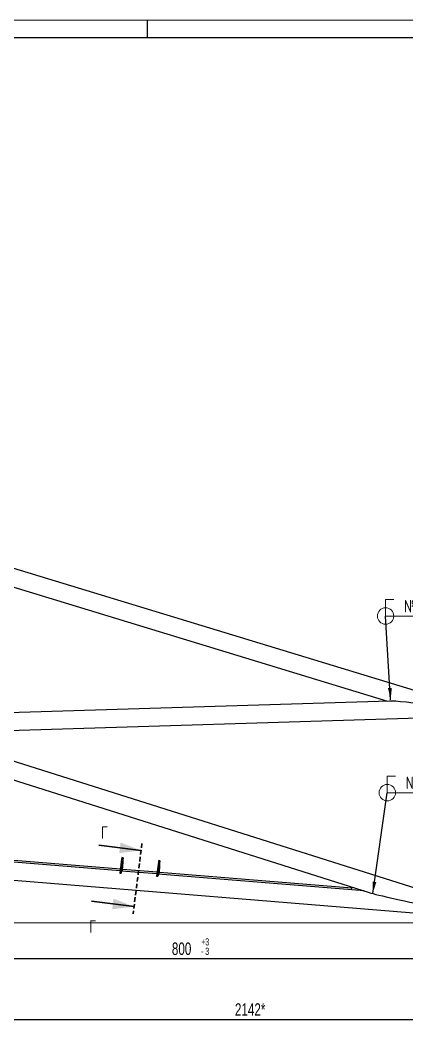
# Model space of a CAD drawing. Header units: millimetres. Extents: x -1160 to 841, y -1082 to 594.
# Drawn here: x 384.8 to 493.5, y 312.6 to 594 of the extents above; entities that cross this region are included whole.
import ezdxf

# ---------------------------------------------------------------- set-up
doc = ezdxf.new("R2010")
doc.units = ezdxf.units.MM
doc.linetypes.add('HIDDEN', pattern=[1.905, 1.27, -0.635])
doc.layers.add('FORMAT', color=7, linetype='Continuous')
doc.layers.add('ОСЕВЫЕ', color=7, linetype='Continuous')
doc.styles.add('SLDTEXTSTYLE0', font='TXT', dxfattribs={"width": 0.7, "bigfont": 'bigfont'})
doc.styles.add('SLDTEXTSTYLE1', font='TXT', dxfattribs={"width": 0.7})
doc.dimstyles.new('SLDDIMSTYLE0', dxfattribs={"dimtxt": 3.5, "dimasz": 3.302, "dimexe": 0, "dimexo": 0.0625, "dimgap": 0.875, "dimtad": 1, "dimdec": 0, "dimlfac": 5, "dimrnd": 1e-09, "dimzin": 12, "dimdsep": 46, "dimtxsty": 'SLDTEXTSTYLE1', "dimsah": 1, "dimcen": 0.09, "dimadec": 0, "dimazin": 3, "dimtfac": 1, "dimtdec": 0, "dimtofl": 0, "dimtmove": 0, "dimatfit": 3, "dimfxl": 0, "dimfrac": 2, "dimtolj": 1, "dimtzin": 12, "dimarcsym": 0})
doc.dimstyles.new('SLDDIMSTYLE1', dxfattribs={"dimtxt": 3.5, "dimasz": 3.302, "dimexe": 0, "dimexo": 0.0625, "dimgap": 0.875, "dimtad": 1, "dimdec": 0, "dimlfac": 5, "dimrnd": 1e-09, "dimzin": 12, "dimdsep": 46, "dimtxsty": 'SLDTEXTSTYLE1', "dimsah": 1, "dimcen": 0.09, "dimadec": 0, "dimazin": 3, "dimtol": 1, "dimtp": 3, "dimtm": 3, "dimtfac": 1, "dimtdec": 0, "dimtofl": 0, "dimtmove": 0, "dimatfit": 3, "dimfxl": 0, "dimfrac": 2, "dimtolj": 1, "dimtzin": 12, "dimarcsym": 0})
doc.dimstyles.new('SLDDIMSTYLE4', dxfattribs={"dimtxt": 0.18, "dimasz": 3.302, "dimexe": 0, "dimexo": 0.0625, "dimgap": 0, "dimtad": 0, "dimtih": 1, "dimtoh": 1, "dimdec": 0, "dimrnd": 1e-09, "dimzin": 0, "dimdsep": 46, "dimtxsty": 'Standard', "dimsah": 1, "dimcen": 0.09, "dimadec": 0, "dimazin": 0, "dimtfac": 3.302, "dimtdec": 0, "dimtofl": 0, "dimtmove": 0, "dimatfit": 3, "dimfxl": 0, "dimfrac": 2, "dimtolj": 1, "dimtzin": 0, "dimarcsym": 0})

# ---------------------------------------------------------------- blocks, each defined once
blk = doc.blocks.new('_D_1')
at = {"layer": 'FORMAT'}
for p, q in [((277.39, 340.61), (277.39, 355.91)), ((503.26, 340.69), (276.39, 340.61))]:
    blk.add_line(p, q, dxfattribs=at)
for points in [[(277.39, 355.91), (276.88, 352.61), (277.9, 352.61)], [(277.39, 340.61), (277.9, 343.91), (276.88, 343.91)]]:
    blk.add_solid(points, dxfattribs=at)
at = {"layer": 'FORMAT', "attachment_point": 1, "rotation": 90.0203, "style": 'SLDTEXTSTYLE1'}
for s, insert, char_height in [('3', (271.7, 351.3), 2), ('3', (274.33, 351.31), 2), ('+', (271.7, 350.24), 2), ('-', (274.33, 350.17), 2), ('77', (272.88, 344.19), 3.5)]:
    blk.add_mtext(s, dxfattribs=dict(at, insert=insert, char_height=char_height))
blk = doc.blocks.new('_D_3')
at = {"layer": 'FORMAT'}
for p, q in [((190.76, 355.39), (190.76, 312.63)), ((619.26, 355.93), (619.26, 312.63)), ((190.76, 313.63), (619.26, 313.63))]:
    blk.add_line(p, q, dxfattribs=at)
for points in [[(190.76, 313.63), (194.06, 313.12), (194.06, 314.13)], [(619.26, 313.63), (615.96, 314.13), (615.96, 313.12)]]:
    blk.add_solid(points, dxfattribs=at)
at = {"layer": 'FORMAT', "insert": (445.14, 318.14), "char_height": 3.5, "attachment_point": 1, "style": 'SLDTEXTSTYLE1'}
blk.add_mtext('2142*', dxfattribs=at)
blk = doc.blocks.new('_D_6')
at = {"layer": 'FORMAT'}
for p, q in [((503.26, 404.01), (503.26, 329.69)), ((343.26, 364.17), (343.26, 329.69)), ((343.26, 330.69), (503.26, 330.69))]:
    blk.add_line(p, q, dxfattribs=at)
for points in [[(343.26, 330.69), (346.56, 330.18), (346.56, 331.19)], [(503.26, 330.69), (499.96, 331.19), (499.96, 330.18)]]:
    blk.add_solid(points, dxfattribs=at)
at = {"layer": 'FORMAT', "attachment_point": 1, "style": 'SLDTEXTSTYLE1'}
for s, insert, char_height in [('800', (427.44, 335.2), 3.5), ('+', (435.72, 336.38), 2), ('3', (436.79, 336.38), 2), ('-', (435.65, 333.74), 2), ('3', (436.79, 333.74), 2)]:
    blk.add_mtext(s, dxfattribs=dict(at, insert=insert, char_height=char_height))
blk = doc.blocks.new('SW_WELDSYMBOL_18')
at = {"color": 0, "linetype": 'Continuous', "lineweight": 0}
for p, q in [((0, 0), (0, 4.61)), ((2.31, 4.61), (0, 4.61)), ((11.98, 0), (0, 0))]:
    blk.add_line(p, q, dxfattribs=at)
blk.add_circle((0, 0), 2.31, dxfattribs=at)
at = {"color": 0, "linetype": 'Continuous', "lineweight": 0, "insert": (5.2, 4.5), "char_height": 3.5, "attachment_point": 1, "style": 'SLDTEXTSTYLE0'}
blk.add_mtext('\\M+1878219', dxfattribs=at)
blk = doc.blocks.new('SW_WELDSYMBOL_32')
at = {"color": 0, "linetype": 'Continuous', "lineweight": 0}
for p, q in [((0, 0), (0, 4.61)), ((2.31, 4.61), (0, 4.61)), ((12.72, 0), (0, 0))]:
    blk.add_line(p, q, dxfattribs=at)
blk.add_circle((0, 0), 2.31, dxfattribs=at)
at = {"color": 0, "linetype": 'Continuous', "lineweight": 0, "insert": (5.2, 4.5), "char_height": 3.5, "attachment_point": 1, "style": 'SLDTEXTSTYLE0'}
blk.add_mtext('\\M+1878228', dxfattribs=at)

msp = doc.modelspace()

# ---------------------------------------------------------------- linework, layer by layer
at = {"color": 7, "linetype": 'Continuous', "lineweight": 25}
for p, q in [((836, 589), (20, 589)), ((500.762283, 404.267562), (345.017968, 451.668189)), ((345.762283, 446.215214), (487.996476, 402.92638)), ((488.558443, 402.943618), (347.262283, 398.60949)), ((354.972331, 393.843637), (500.764296, 398.315669)), ((500.762283, 348.801816), (358.030732, 393.93745)), ((345.738421, 392.580573), (482.834685, 349.22697)), ((412.920848, 355.26418), (345.762283, 360.74045)), ((412.983107, 355.760763), (359.005262, 360.162246)), ((413.330366, 358.530541), (412.84687, 354.67413)), ((413.688932, 358.501303), (413.205436, 354.644892)), ((413.688932, 358.501303), (413.330366, 358.530541)), ((413.775075, 358.971144), (413.416509, 359.000383)), ((413.735493, 357.50146), (413.773695, 358.263231)), ((423.649088, 357.689128), (423.165592, 353.832716)), ((424.007654, 357.659889), (423.524158, 353.803478)), ((424.007654, 357.659889), (423.649088, 357.689128)), ((424.093796, 358.129731), (423.735231, 358.158969)), ((424.054215, 356.660047), (424.092416, 357.421818)), ((344.565662, 355.82143), (500.972546, 343.067638)), ((412.84687, 354.67413), (413.205436, 354.644892)), ((423.23957, 354.422767), (413.313115, 355.232194)), ((423.301828, 354.919349), (413.60462, 355.710083)), ((477.931047, 350.464752), (423.923342, 354.86867)), ((423.165592, 353.832716), (423.524158, 353.803478)), ((481.401838, 349.680076), (423.631836, 354.39078)), ((477.890411, 349.966406), (477.931047, 350.464752))]:
    msp.add_line(p, q, dxfattribs=at)
at = {"color": 7, "linetype": 'HIDDEN', "lineweight": 35}
msp.add_line((419.043262, 362.999445), (416.571061, 343.28092), dxfattribs=at)
at = {"color": 7, "linetype": 'Continuous', "lineweight": 35}
for p, q in [((406.887676, 362.507788), (418.794461, 361.014981)), ((404.913078, 346.758192), (416.819863, 345.265384))]:
    msp.add_line(p, q, dxfattribs=at)
at = {"color": 7, "linetype": 'Continuous', "lineweight": 25, "flags": 128}
for points in [[(413.67804, 357.271747), (413.685539, 357.45577), (413.68676, 357.581261), (413.681621, 357.639668), (413.670472, 357.62701), (413.654072, 357.54415), (413.63354, 357.396735), (413.610274, 357.19481), (413.58586, 356.952138), (413.561962, 356.685255), (413.540208, 356.412349), (413.522082, 356.152018), (413.508817, 355.922003), (413.501318, 355.73798), (413.500097, 355.612489), (413.505236, 355.554082), (413.516385, 355.56674), (413.532785, 355.6496), (413.553317, 355.797015), (413.576583, 355.99894), (413.600997, 356.241612), (413.624895, 356.508495), (413.646649, 356.781401), (413.664776, 357.041732), (413.67804, 357.271747)], [(413.773695, 358.263231), (413.785503, 358.535759), (413.790665, 358.748415), (413.78898, 358.893025), (413.780515, 358.964032), (413.765594, 358.958709), (413.744791, 358.877258), (413.718906, 358.722811), (413.688932, 358.501303)], [(424.092416, 357.421818), (424.104225, 357.694346), (424.109386, 357.907001), (424.107702, 358.051611), (424.099237, 358.122619), (424.084316, 358.117295), (424.063513, 358.035845), (424.037627, 357.881398), (424.007654, 357.659889)], [(423.996762, 356.430334), (424.004261, 356.614357), (424.005482, 356.739848), (424.000343, 356.798254), (423.989194, 356.785596), (423.972794, 356.702736), (423.952262, 356.555321), (423.928996, 356.353397), (423.904582, 356.110724), (423.880684, 355.843841), (423.85893, 355.570935), (423.840803, 355.310604), (423.827539, 355.08059), (423.82004, 354.896567), (423.818819, 354.771076), (423.823958, 354.712669), (423.835107, 354.725327), (423.851507, 354.808187), (423.872039, 354.955602), (423.895305, 355.157526), (423.919719, 355.400199), (423.943617, 355.667082), (423.965371, 355.939988), (423.983498, 356.200319), (423.996762, 356.430334)]]:
    msp.add_lwpolyline(points, dxfattribs=at)
at = {"color": 7, "linetype": 'Continuous', "lineweight": 25}
for centre, radius, start, end in [((414.881749, 358.488921), 1.551941, 160.75779631, 178.46327308), ((366.560688, 360.039527), 47.243032, 354.13542419, 356.92038045), ((425.200471, 357.647508), 1.551941, 160.75779631, 178.46327308), ((414.757391, 354.663872), 1.552071, 158.52039096, 180.70067844), ((376.879409, 359.198113), 47.243032, 354.13542419, 356.92038045), ((425.076113, 353.822458), 1.552071, 158.52039096, 180.70067844)]:
    msp.add_arc(centre, radius, start, end, dxfattribs=at)
for centre, major_axis, ratio, start_param, end_param in [((503.262283, 400.893468), (14.988325, -1.99596), 0.0318022861, 1.6507336818, 2.9506371607), ((503.262283, 345.389225), (21.115073, -4.144546), 0.030271118, 3.4034795256, 4.680677723)]:
    msp.add_ellipse(centre, major_axis=major_axis, ratio=ratio, start_param=start_param, end_param=end_param, dxfattribs=at)
at = {"color": 7, "linetype": 'Continuous', "lineweight": 35}
for points in [[(418.794461, 361.014981), (413.027669, 363.249733), (412.654467, 360.273036)], [(416.819863, 345.265384), (411.053071, 347.500136), (410.679869, 344.52344)]]:
    msp.add_solid(points, dxfattribs=at)
at = {"layer": 'ОСЕВЫЕ', "lineweight": 18}
msp.add_line((0, 594), (841, 594), dxfattribs=at)
at = {"layer": 'ОСЕВЫЕ', "lineweight": 25}
msp.add_line((420.5, 594), (420.5, 589), dxfattribs=at)

# ---------------------------------------------------------------- block references
at = {"color": 7, "linetype": 'Continuous', "lineweight": 0}
for name, p in [('SW_WELDSYMBOL_32', (487.449183, 426.795942)), ('SW_WELDSYMBOL_18', (487.93817, 377.230428))]:
    msp.add_blockref(name, p, dxfattribs=at)

# ---------------------------------------------------------------- texts
at = {"color": 7, "linetype": 'Continuous', "char_height": 3.5, "attachment_point": 1, "style": 'SLDTEXTSTYLE0'}
for insert in [(407.55241, 367.809775), (404.248344, 341.456205)]:
    msp.add_mtext('\\M+18443', dxfattribs=dict(at, insert=insert))

# ---------------------------------------------------------------- dimensions: what is measured, and where the dimension line sits
at = {"layer": 'FORMAT'}
for base, p1, p2, dimstyle, picture, middle in [((503.262283, 330.68681), (343.262283, 364.169861), (503.262283, 404.013241), 'SLDDIMSTYLE1', '_D_6', (432.682328, 330.68681)), ((619.2622825755, 313.6257654554), (190.7622825755, 355.3892249806), (619.2622825755, 355.934986226), 'SLDDIMSTYLE0', '_D_3', (450.3687373126, 313.6257654554))]:
    dim = msp.add_linear_dim(base=base, p1=p1, p2=p2, dimstyle=dimstyle, dxfattribs=at)
    dim.commit()
    dim.dimension.update_dxf_attribs({"geometry": picture, "text_midpoint": middle, "dimtype": 160})
dim = msp.add_linear_dim(base=(277.38761, 355.912638), p1=(503.262283, 340.68681), p2=(264.756207, 355.908157), angle=270.02032717, dimstyle='SLDDIMSTYLE1', dxfattribs=at)
dim.commit()
dim.dimension.update_dxf_attribs({"geometry": '_D_1', "text_midpoint": (277.390304, 348.319343), "dimtype": 160})

# ---------------------------------------------------------------- leaders
at = {"color": 7, "linetype": 'Continuous', "lineweight": 0}
for points in [[(488.867192, 403.308428), (487.449183, 426.795942)], [(483.841446, 348.937045), (487.93817, 377.230428)]]:
    msp.add_leader(points, dimstyle='SLDDIMSTYLE4', dxfattribs=at)

doc.saveas('drawing.dxf')
